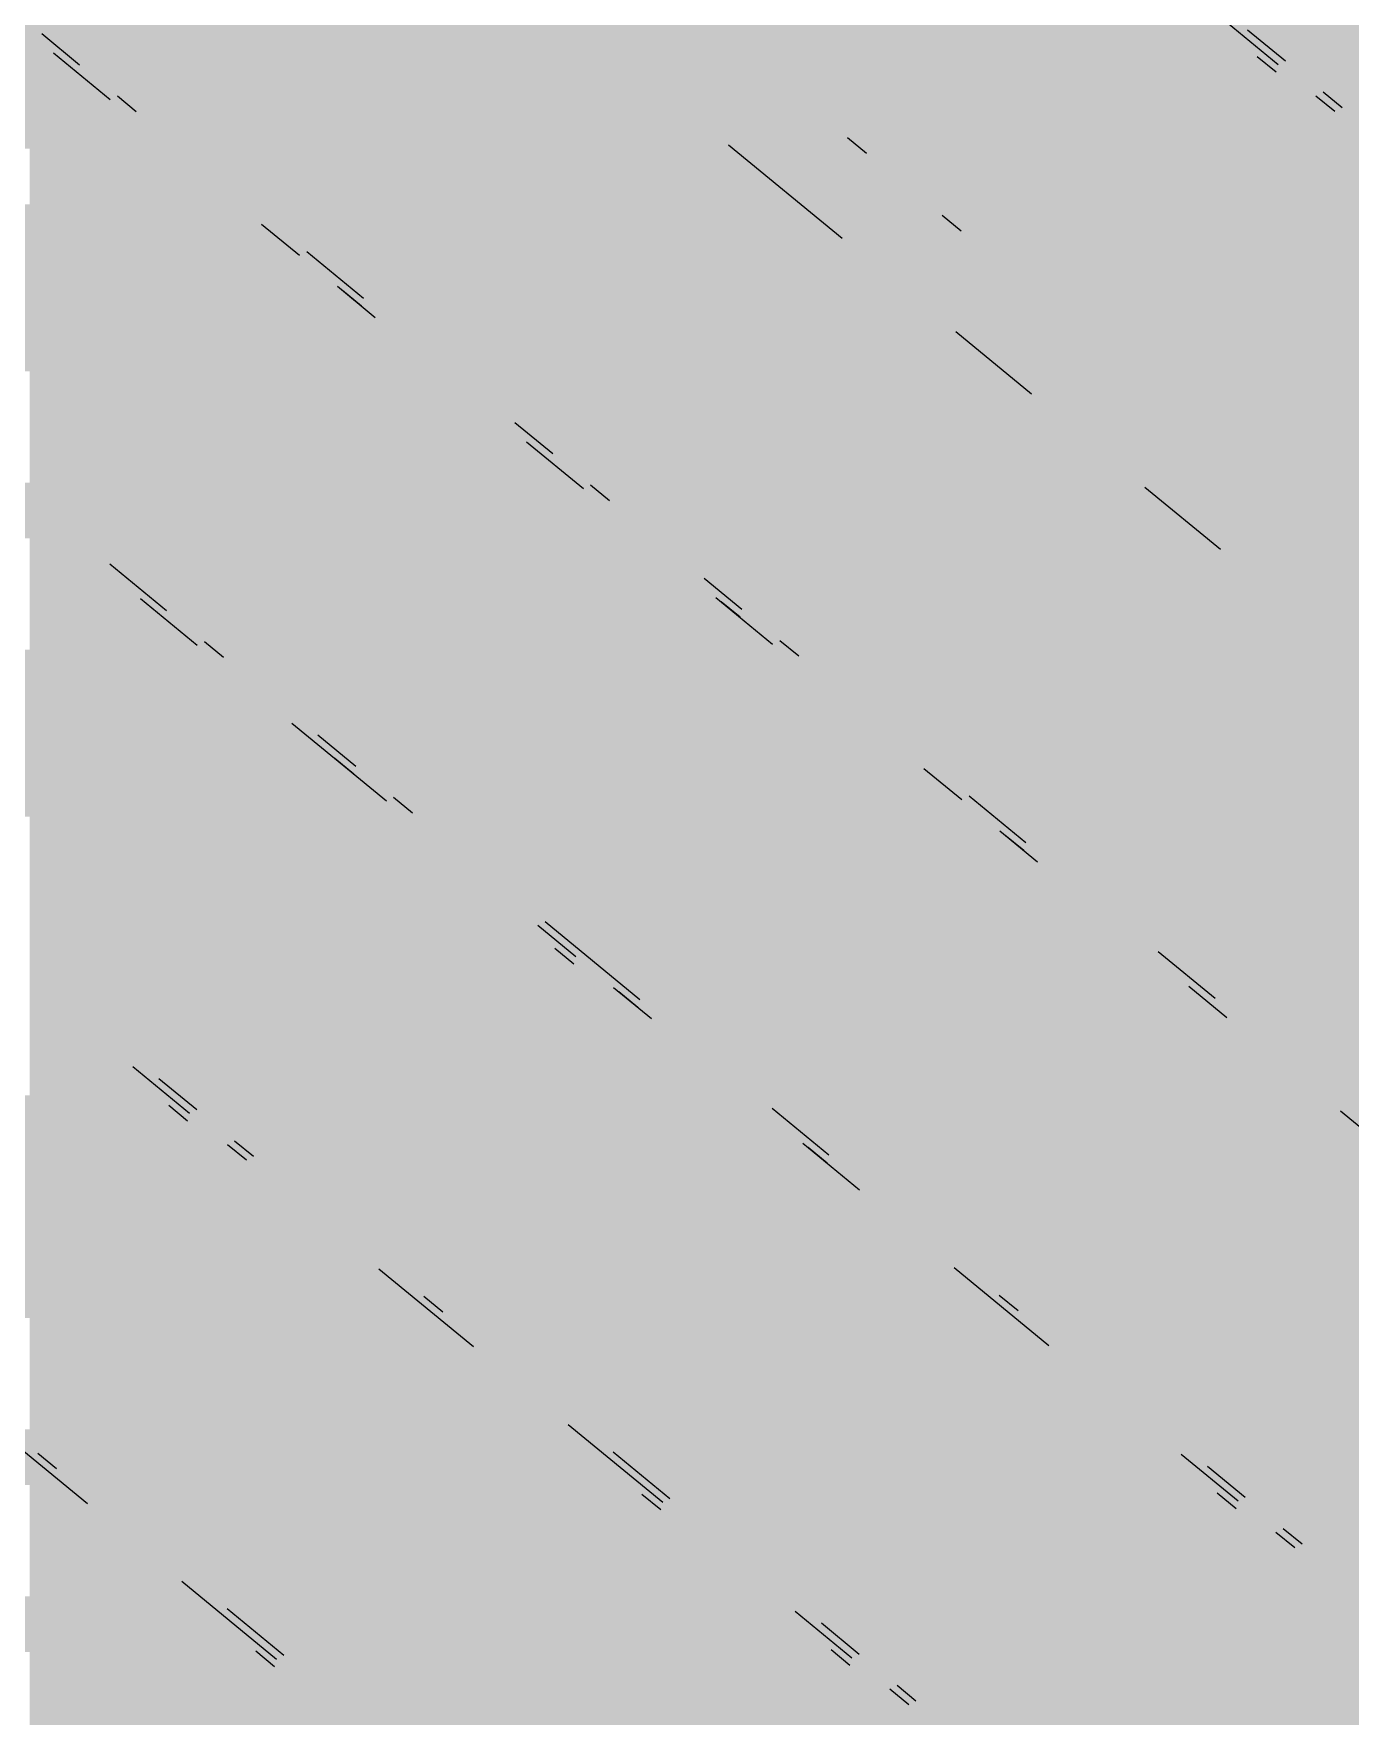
# Paper-space layout '03 3D Building and Roof' of a CAD drawing. Header units: millimetres. Extents: x 5 to 415, y 5 to 292.
# Drawn here: x 273.442 to 275.721, y 80.093 to 83.006 of the extents above; entities that cross this region are included whole.
import ezdxf

# ---------------------------------------------------------------- set-up
doc = ezdxf.new("R2010")
doc.units = ezdxf.units.MM
doc.layers.add('EXISTING', color=7, linetype='Continuous')
doc.layers.add('IMAGES', color=7, linetype='Continuous')

# ---------------------------------------------------------------- blocks, each defined once
blk = doc.blocks.new('SHEET_03')
at = {"layer": 'EXISTING', "color": 250, "lineweight": 9}
for p, q in [((275.4978, 83.0335), (275.5961, 82.9527)), ((273.5212, 82.9518), (273.4556, 83.0057)), ((275.6086, 82.9586), (275.543, 83.0124)), ((273.4759, 82.9729), (273.5742, 82.8921)), ((275.5927, 82.9393), (275.5599, 82.9662)), ((273.6194, 82.871), (273.5867, 82.898)), ((275.6616, 82.8988), (275.6944, 82.8719)), ((275.7069, 82.8778), (275.6741, 82.9047)), ((274.8835, 82.799), (274.8507, 82.8259)), ((274.6447, 82.8138), (274.8413, 82.6522)), ((275.0473, 82.6643), (275.0146, 82.6912)), ((273.8363, 82.6766), (273.9018, 82.6228)), ((274.0126, 82.5478), (273.9143, 82.6286)), ((273.9674, 82.5689), (274.0329, 82.515)), ((274.0092, 82.5344), (273.9764, 82.5613)), ((275.0379, 82.4906), (275.1689, 82.3829)), ((274.3402, 82.2785), (274.2747, 82.3324)), ((274.295, 82.2996), (274.3933, 82.2188)), ((274.4385, 82.1977), (274.4058, 82.2246)), ((275.3655, 82.2213), (275.4966, 82.1136)), ((273.6718, 82.007), (273.5735, 82.0878)), ((274.6679, 82.0092), (274.6023, 82.063)), ((273.6265, 82.0281), (273.7248, 81.9473)), ((274.6226, 82.0302), (274.7209, 81.9494)), ((274.6645, 81.9958), (274.6317, 82.0227)), ((273.7701, 81.9262), (273.7373, 81.9531)), ((274.7662, 81.9284), (274.7334, 81.9553)), ((273.8886, 81.8126), (274.0524, 81.6779)), ((273.9994, 81.7377), (273.9339, 81.7915)), ((273.996, 81.7242), (273.9632, 81.7512)), ((274.983, 81.734), (275.0485, 81.6801)), ((274.0977, 81.6569), (274.0649, 81.6838)), ((275.1593, 81.6052), (275.061, 81.686)), ((275.1141, 81.6262), (275.1796, 81.5724)), ((275.1559, 81.5918), (275.1232, 81.6187)), ((274.3145, 81.4625), (274.3801, 81.4086)), ((274.4909, 81.3337), (274.327, 81.4683)), ((274.3767, 81.3952), (274.3439, 81.4221)), ((275.487, 81.3358), (275.3887, 81.4166)), ((274.4456, 81.3547), (274.5111, 81.3009)), ((274.4875, 81.3202), (274.4547, 81.3472)), ((275.4417, 81.3569), (275.5072, 81.303)), ((273.6133, 81.2179), (273.7116, 81.1371)), ((273.7241, 81.1429), (273.6586, 81.1968)), ((273.7082, 81.1237), (273.6754, 81.1506)), ((274.8185, 81.0643), (274.7202, 81.1451)), ((275.7038, 81.1415), (275.8676, 81.0068)), ((273.7771, 81.0832), (273.8099, 81.0563)), ((273.8224, 81.0621), (273.7896, 81.0891)), ((274.7732, 81.0854), (274.8715, 81.0046)), ((274.8151, 81.0509), (274.7823, 81.0778)), ((274.0392, 80.8678), (274.2031, 80.7331)), ((275.0353, 80.8699), (275.1992, 80.7353)), ((274.15, 80.7928), (274.1173, 80.8197)), ((275.1461, 80.795), (275.1134, 80.8219)), ((273.3052, 80.6501), (273.5346, 80.4616)), ((274.3669, 80.5984), (274.5307, 80.4638)), ((273.4815, 80.5213), (273.4488, 80.5482)), ((274.5432, 80.4696), (274.4449, 80.5504)), ((275.4285, 80.5467), (275.5268, 80.4659)), ((275.5393, 80.4718), (275.4738, 80.5257)), ((274.5273, 80.4503), (274.4945, 80.4773)), ((275.5234, 80.4525), (275.4906, 80.4795)), ((275.5923, 80.4121), (275.6251, 80.3851)), ((275.6376, 80.391), (275.6048, 80.4179)), ((273.6984, 80.3269), (273.8622, 80.1922)), ((273.8747, 80.1981), (273.7764, 80.2789)), ((274.76, 80.2752), (274.8583, 80.1944)), ((274.8708, 80.2003), (274.8053, 80.2542)), ((273.8588, 80.1788), (273.8261, 80.2058)), ((274.8549, 80.181), (274.8222, 80.2079)), ((274.9691, 80.1195), (274.9363, 80.1464)), ((274.9239, 80.1406), (274.9566, 80.1136))]:
    blk.add_line(p, q, dxfattribs=at)
at = {"layer": 'IMAGES', "color": 7}
for points in [[(273.3382, 82.9036), (273.5309, 82.9036), (273.3382, 83.0964), (273.5309, 83.0964)], [(273.5309, 83), (273.6273, 83), (273.5309, 83.0964), (273.6273, 83.0964)], [(273.6273, 83), (274.1091, 83), (273.6273, 83.0964), (274.1091, 83.0964)], [(274.1091, 83), (274.2055, 83), (274.1091, 83.0964), (274.2055, 83.0964)], [(274.2055, 83), (274.3018, 83), (274.2055, 83.0964), (274.3018, 83.0964)], [(274.3018, 83), (274.3982, 83), (274.3018, 83.0964), (274.3982, 83.0964)], [(274.3982, 83), (274.4945, 83), (274.3982, 83.0964), (274.4945, 83.0964)], [(274.4945, 83), (274.5909, 83), (274.4945, 83.0964), (274.5909, 83.0964)], [(274.5909, 83), (274.6873, 83), (274.5909, 83.0964), (274.6873, 83.0964)], [(274.6873, 83), (274.7836, 83), (274.6873, 83.0964), (274.7836, 83.0964)], [(274.7836, 83), (274.88, 83), (274.7836, 83.0964), (274.88, 83.0964)], [(274.88, 83), (275.2655, 83), (274.88, 83.0964), (275.2655, 83.0964)], [(275.2655, 83), (275.3618, 83), (275.2655, 83.0964), (275.3618, 83.0964)], [(275.3618, 83), (275.5545, 83), (275.3618, 83.0964), (275.5545, 83.0964)], [(275.5545, 83), (275.6509, 83), (275.5545, 83.0964), (275.6509, 83.0964)], [(275.6509, 83), (275.7473, 83), (275.6509, 83.0964), (275.7473, 83.0964)], [(273.5309, 82.9036), (273.6273, 82.9036), (273.5309, 83), (273.6273, 83)], [(273.6273, 82.9036), (273.7236, 82.9036), (273.6273, 83), (273.7236, 83)], [(273.7236, 82.9036), (274.2055, 82.9036), (273.7236, 83), (274.2055, 83)], [(274.2055, 82.9036), (274.3018, 82.9036), (274.2055, 83), (274.3018, 83)], [(274.3018, 82.9036), (274.3982, 82.9036), (274.3018, 83), (274.3982, 83)], [(274.3982, 82.9036), (274.4945, 82.9036), (274.3982, 83), (274.4945, 83)], [(274.4945, 82.9036), (274.5909, 82.9036), (274.4945, 83), (274.5909, 83)], [(274.5909, 82.9036), (274.6873, 82.9036), (274.5909, 83), (274.6873, 83)], [(274.6873, 82.9036), (274.7836, 82.9036), (274.6873, 83), (274.7836, 83)], [(274.7836, 82.9036), (274.88, 82.9036), (274.7836, 83), (274.88, 83)], [(274.88, 82.9036), (274.9764, 82.9036), (274.88, 83), (274.9764, 83)], [(274.9764, 82.9036), (275.3618, 82.9036), (274.9764, 83), (275.3618, 83)], [(275.3618, 82.9036), (275.4582, 82.9036), (275.3618, 83), (275.4582, 83)], [(275.4582, 82.9036), (275.5545, 82.9036), (275.4582, 83), (275.5545, 83)], [(275.5545, 82.9036), (275.6509, 82.9036), (275.5545, 83), (275.6509, 83)], [(275.6509, 82.9036), (275.7473, 82.9036), (275.6509, 83), (275.7473, 83)], [(273.3382, 82.8072), (273.5309, 82.8072), (273.3382, 82.9036), (273.5309, 82.9036)], [(273.5309, 82.8072), (273.7236, 82.8072), (273.5309, 82.9036), (273.7236, 82.9036)], [(273.7236, 82.8072), (273.82, 82.8072), (273.7236, 82.9036), (273.82, 82.9036)], [(273.82, 82.8072), (273.9164, 82.8072), (273.82, 82.9036), (273.9164, 82.9036)], [(273.9164, 82.8072), (274.3018, 82.8072), (273.9164, 82.9036), (274.3018, 82.9036)], [(274.3018, 82.8072), (274.4945, 82.8072), (274.3018, 82.9036), (274.4945, 82.9036)], [(274.4945, 82.8072), (274.5909, 82.8072), (274.4945, 82.9036), (274.5909, 82.9036)], [(274.5909, 82.8072), (274.7836, 82.8072), (274.5909, 82.9036), (274.7836, 82.9036)], [(274.7836, 82.8072), (274.88, 82.8072), (274.7836, 82.9036), (274.88, 82.9036)], [(274.88, 82.8072), (274.9764, 82.8072), (274.88, 82.9036), (274.9764, 82.9036)], [(274.9764, 82.8072), (275.0727, 82.8072), (274.9764, 82.9036), (275.0727, 82.9036)], [(275.0727, 82.8072), (275.4582, 82.8072), (275.0727, 82.9036), (275.4582, 82.9036)], [(275.4582, 82.8072), (275.5545, 82.8072), (275.4582, 82.9036), (275.5545, 82.9036)], [(275.5545, 82.8072), (275.6509, 82.8072), (275.5545, 82.9036), (275.6509, 82.9036)], [(275.6509, 82.8072), (275.7473, 82.8072), (275.6509, 82.9036), (275.7473, 82.9036)], [(273.4345, 82.7108), (273.5309, 82.7108), (273.4345, 82.8072), (273.5309, 82.8072)], [(273.5309, 82.7108), (273.6273, 82.7108), (273.5309, 82.8072), (273.6273, 82.8072)], [(273.6273, 82.7108), (273.7236, 82.7108), (273.6273, 82.8072), (273.7236, 82.8072)], [(273.7236, 82.7108), (273.82, 82.7108), (273.7236, 82.8072), (273.82, 82.8072)], [(273.82, 82.7108), (273.9164, 82.7108), (273.82, 82.8072), (273.9164, 82.8072)], [(273.9164, 82.7108), (274.0127, 82.7108), (273.9164, 82.8072), (274.0127, 82.8072)], [(274.0127, 82.7108), (274.3982, 82.7108), (274.0127, 82.8072), (274.3982, 82.8072)], [(274.3982, 82.7108), (274.4945, 82.7108), (274.3982, 82.8072), (274.4945, 82.8072)], [(274.4945, 82.7108), (274.5909, 82.7108), (274.4945, 82.8072), (274.5909, 82.8072)], [(274.5909, 82.7108), (274.6873, 82.7108), (274.5909, 82.8072), (274.6873, 82.8072)], [(274.6873, 82.7108), (274.88, 82.7108), (274.6873, 82.8072), (274.88, 82.8072)], [(274.88, 82.7108), (274.9764, 82.7108), (274.88, 82.8072), (274.9764, 82.8072)], [(274.9764, 82.7108), (275.0727, 82.7108), (274.9764, 82.8072), (275.0727, 82.8072)], [(275.0727, 82.7108), (275.1691, 82.7108), (275.0727, 82.8072), (275.1691, 82.8072)], [(275.1691, 82.7108), (275.7473, 82.7108), (275.1691, 82.8072), (275.7473, 82.8072)], [(273.1455, 82.6144), (273.6273, 82.6144), (273.1455, 82.7108), (273.6273, 82.7108)], [(273.6273, 82.6144), (273.7236, 82.6144), (273.6273, 82.7108), (273.7236, 82.7108)], [(273.7236, 82.6144), (273.82, 82.6144), (273.7236, 82.7108), (273.82, 82.7108)], [(273.82, 82.6144), (273.9164, 82.6144), (273.82, 82.7108), (273.9164, 82.7108)], [(273.9164, 82.6144), (274.0127, 82.6144), (273.9164, 82.7108), (274.0127, 82.7108)], [(274.0127, 82.6144), (274.1091, 82.6144), (274.0127, 82.7108), (274.1091, 82.7108)], [(274.1091, 82.6144), (274.5909, 82.6144), (274.1091, 82.7108), (274.5909, 82.7108)], [(274.5909, 82.6144), (274.6873, 82.6144), (274.5909, 82.7108), (274.6873, 82.7108)], [(274.6873, 82.6144), (274.7836, 82.6144), (274.6873, 82.7108), (274.7836, 82.7108)], [(274.7836, 82.6144), (274.88, 82.6144), (274.7836, 82.7108), (274.88, 82.7108)], [(274.88, 82.6144), (274.9764, 82.6144), (274.88, 82.7108), (274.9764, 82.7108)], [(274.9764, 82.6144), (275.0727, 82.6144), (274.9764, 82.7108), (275.0727, 82.7108)], [(275.0727, 82.6144), (275.1691, 82.6144), (275.0727, 82.7108), (275.1691, 82.7108)], [(275.1691, 82.6144), (275.2655, 82.6144), (275.1691, 82.7108), (275.2655, 82.7108)], [(275.2655, 82.6144), (275.3618, 82.6144), (275.2655, 82.7108), (275.3618, 82.7108)], [(275.3618, 82.6144), (275.7473, 82.6144), (275.3618, 82.7108), (275.7473, 82.7108)], [(273.2418, 82.518), (273.7236, 82.518), (273.2418, 82.6144), (273.7236, 82.6144)], [(273.7236, 82.518), (273.82, 82.518), (273.7236, 82.6144), (273.82, 82.6144)], [(273.82, 82.518), (273.9164, 82.518), (273.82, 82.6144), (273.9164, 82.6144)], [(273.9164, 82.518), (274.1091, 82.518), (273.9164, 82.6144), (274.1091, 82.6144)], [(274.1091, 82.518), (274.2055, 82.518), (274.1091, 82.6144), (274.2055, 82.6144)], [(274.2055, 82.518), (274.6873, 82.518), (274.2055, 82.6144), (274.6873, 82.6144)], [(274.6873, 82.518), (274.7836, 82.518), (274.6873, 82.6144), (274.7836, 82.6144)], [(274.7836, 82.518), (274.88, 82.518), (274.7836, 82.6144), (274.88, 82.6144)], [(274.88, 82.518), (274.9764, 82.518), (274.88, 82.6144), (274.9764, 82.6144)], [(274.9764, 82.518), (275.1691, 82.518), (274.9764, 82.6144), (275.1691, 82.6144)], [(275.1691, 82.518), (275.2655, 82.518), (275.1691, 82.6144), (275.2655, 82.6144)], [(275.2655, 82.518), (275.3618, 82.518), (275.2655, 82.6144), (275.3618, 82.6144)], [(275.3618, 82.518), (275.4582, 82.518), (275.3618, 82.6144), (275.4582, 82.6144)], [(275.4582, 82.518), (275.8436, 82.518), (275.4582, 82.6144), (275.8436, 82.6144)], [(273.3382, 82.4216), (273.82, 82.4216), (273.3382, 82.518), (273.82, 82.518)], [(273.82, 82.4216), (273.9164, 82.4216), (273.82, 82.518), (273.9164, 82.518)], [(273.9164, 82.4216), (274.0127, 82.4216), (273.9164, 82.518), (274.0127, 82.518)], [(274.0127, 82.4216), (274.2055, 82.4216), (274.0127, 82.518), (274.2055, 82.518)], [(274.2055, 82.4216), (274.3018, 82.4216), (274.2055, 82.518), (274.3018, 82.518)], [(274.3018, 82.4216), (274.3982, 82.4216), (274.3018, 82.518), (274.3982, 82.518)], [(274.3982, 82.4216), (274.7836, 82.4216), (274.3982, 82.518), (274.7836, 82.518)], [(274.7836, 82.4216), (274.88, 82.4216), (274.7836, 82.518), (274.88, 82.518)], [(274.88, 82.4216), (274.9764, 82.4216), (274.88, 82.518), (274.9764, 82.518)], [(274.9764, 82.4216), (275.0727, 82.4216), (274.9764, 82.518), (275.0727, 82.518)], [(275.0727, 82.4216), (275.1691, 82.4216), (275.0727, 82.518), (275.1691, 82.518)], [(275.1691, 82.4216), (275.2655, 82.4216), (275.1691, 82.518), (275.2655, 82.518)], [(275.2655, 82.4216), (275.3618, 82.4216), (275.2655, 82.518), (275.3618, 82.518)], [(275.3618, 82.4216), (275.4582, 82.4216), (275.3618, 82.518), (275.4582, 82.518)], [(275.4582, 82.4216), (275.5545, 82.4216), (275.4582, 82.518), (275.5545, 82.518)], [(275.5545, 82.3252), (276.0364, 82.3252), (275.5545, 82.518), (276.0364, 82.518)], [(273.4345, 82.3252), (273.9164, 82.3252), (273.4345, 82.4216), (273.9164, 82.4216)], [(273.9164, 82.3252), (274.0127, 82.3252), (273.9164, 82.4216), (274.0127, 82.4216)], [(274.0127, 82.3252), (274.1091, 82.3252), (274.0127, 82.4216), (274.1091, 82.4216)], [(274.1091, 82.3252), (274.3018, 82.3252), (274.1091, 82.4216), (274.3018, 82.4216)], [(274.3018, 82.3252), (274.3982, 82.3252), (274.3018, 82.4216), (274.3982, 82.4216)], [(274.3982, 82.3252), (274.4945, 82.3252), (274.3982, 82.4216), (274.4945, 82.4216)], [(274.4945, 82.3252), (274.9764, 82.3252), (274.4945, 82.4216), (274.9764, 82.4216)], [(274.9764, 82.3252), (275.0727, 82.3252), (274.9764, 82.4216), (275.0727, 82.4216)], [(275.0727, 82.3252), (275.1691, 82.3252), (275.0727, 82.4216), (275.1691, 82.4216)], [(275.1691, 82.3252), (275.2655, 82.3252), (275.1691, 82.4216), (275.2655, 82.4216)], [(275.2655, 82.3252), (275.3618, 82.3252), (275.2655, 82.4216), (275.3618, 82.4216)], [(275.3618, 82.3252), (275.4582, 82.3252), (275.3618, 82.4216), (275.4582, 82.4216)], [(275.4582, 82.3252), (275.5545, 82.3252), (275.4582, 82.4216), (275.5545, 82.4216)], [(273.4345, 82.2288), (273.5309, 82.2288), (273.4345, 82.3252), (273.5309, 82.3252)], [(273.5309, 82.2288), (273.6273, 82.2288), (273.5309, 82.3252), (273.6273, 82.3252)], [(273.6273, 82.2288), (274.1091, 82.2288), (273.6273, 82.3252), (274.1091, 82.3252)], [(274.1091, 82.2288), (274.2055, 82.2288), (274.1091, 82.3252), (274.2055, 82.3252)], [(274.2055, 82.2288), (274.3982, 82.2288), (274.2055, 82.3252), (274.3982, 82.3252)], [(274.3982, 82.2288), (274.4945, 82.2288), (274.3982, 82.3252), (274.4945, 82.3252)], [(274.4945, 82.2288), (274.5909, 82.2288), (274.4945, 82.3252), (274.5909, 82.3252)], [(274.5909, 82.2288), (275.1691, 82.2288), (274.5909, 82.3252), (275.1691, 82.3252)], [(275.1691, 82.2288), (275.2655, 82.2288), (275.1691, 82.3252), (275.2655, 82.3252)], [(275.2655, 82.2288), (275.3618, 82.2288), (275.2655, 82.3252), (275.3618, 82.3252)], [(275.3618, 82.2288), (275.5545, 82.2288), (275.3618, 82.3252), (275.5545, 82.3252)], [(275.5545, 82.2288), (275.6509, 82.2288), (275.5545, 82.3252), (275.6509, 82.3252)], [(275.6509, 82.2288), (275.7473, 82.2288), (275.6509, 82.3252), (275.7473, 82.3252)], [(273.3382, 82.1324), (273.5309, 82.1324), (273.3382, 82.2288), (273.5309, 82.2288)], [(273.5309, 82.1324), (273.6273, 82.1324), (273.5309, 82.2288), (273.6273, 82.2288)], [(273.6273, 82.1324), (273.7236, 82.1324), (273.6273, 82.2288), (273.7236, 82.2288)], [(273.7236, 82.1324), (274.2055, 82.1324), (273.7236, 82.2288), (274.2055, 82.2288)], [(274.2055, 82.1324), (274.3018, 82.1324), (274.2055, 82.2288), (274.3018, 82.2288)], [(274.3018, 82.1324), (274.4945, 82.1324), (274.3018, 82.2288), (274.4945, 82.2288)], [(274.4945, 82.1324), (274.5909, 82.1324), (274.4945, 82.2288), (274.5909, 82.2288)], [(274.5909, 82.1324), (274.6873, 82.1324), (274.5909, 82.2288), (274.6873, 82.2288)], [(274.6873, 82.1324), (275.1691, 82.1324), (274.6873, 82.2288), (275.1691, 82.2288)], [(275.1691, 82.1324), (275.2655, 82.1324), (275.1691, 82.2288), (275.2655, 82.2288)], [(275.2655, 82.1324), (275.3618, 82.1324), (275.2655, 82.2288), (275.3618, 82.2288)], [(275.3618, 82.1324), (275.4582, 82.1324), (275.3618, 82.2288), (275.4582, 82.2288)], [(275.4582, 82.1324), (275.5545, 82.1324), (275.4582, 82.2288), (275.5545, 82.2288)], [(275.5545, 82.1324), (275.6509, 82.1324), (275.5545, 82.2288), (275.6509, 82.2288)], [(275.6509, 82.1324), (275.7473, 82.1324), (275.6509, 82.2288), (275.7473, 82.2288)], [(273.4345, 82.036), (273.5309, 82.036), (273.4345, 82.1324), (273.5309, 82.1324)], [(273.5309, 82.036), (273.6273, 82.036), (273.5309, 82.1324), (273.6273, 82.1324)], [(273.6273, 82.036), (273.7236, 82.036), (273.6273, 82.1324), (273.7236, 82.1324)], [(273.7236, 82.036), (273.82, 82.036), (273.7236, 82.1324), (273.82, 82.1324)], [(273.82, 82.036), (274.3018, 82.036), (273.82, 82.1324), (274.3018, 82.1324)], [(274.3018, 82.036), (274.3982, 82.036), (274.3018, 82.1324), (274.3982, 82.1324)], [(274.3982, 82.036), (274.4945, 82.036), (274.3982, 82.1324), (274.4945, 82.1324)], [(274.4945, 82.036), (274.6873, 82.036), (274.4945, 82.1324), (274.6873, 82.1324)], [(274.6873, 82.036), (275.2655, 82.036), (274.6873, 82.1324), (275.2655, 82.1324)], [(275.2655, 82.036), (275.3618, 82.036), (275.2655, 82.1324), (275.3618, 82.1324)], [(275.3618, 82.036), (275.4582, 82.036), (275.3618, 82.1324), (275.4582, 82.1324)], [(275.4582, 82.036), (275.5545, 82.036), (275.4582, 82.1324), (275.5545, 82.1324)], [(275.5545, 82.036), (275.7473, 82.036), (275.5545, 82.1324), (275.7473, 82.1324)], [(273.4345, 81.9396), (273.5309, 81.9396), (273.4345, 82.036), (273.5309, 82.036)], [(273.5309, 81.9396), (273.6273, 81.9396), (273.5309, 82.036), (273.6273, 82.036)], [(273.6273, 81.9396), (273.7236, 81.9396), (273.6273, 82.036), (273.7236, 82.036)], [(273.7236, 81.9396), (273.82, 81.9396), (273.7236, 82.036), (273.82, 82.036)], [(273.82, 81.9396), (273.9164, 81.9396), (273.82, 82.036), (273.9164, 82.036)], [(273.9164, 81.9396), (274.4945, 81.9396), (273.9164, 82.036), (274.4945, 82.036)], [(274.4945, 81.9396), (274.5909, 81.9396), (274.4945, 82.036), (274.5909, 82.036)], [(274.5909, 81.9396), (274.7836, 81.9396), (274.5909, 82.036), (274.7836, 82.036)], [(274.7836, 81.9396), (274.88, 81.9396), (274.7836, 82.036), (274.88, 82.036)], [(274.88, 81.9396), (275.4582, 81.9396), (274.88, 82.036), (275.4582, 82.036)], [(275.4582, 81.9396), (275.5545, 81.9396), (275.4582, 82.036), (275.5545, 82.036)], [(275.5545, 81.9396), (275.6509, 81.9396), (275.5545, 82.036), (275.6509, 82.036)], [(275.6509, 81.9396), (275.7473, 81.9396), (275.6509, 82.036), (275.7473, 82.036)], [(273.0491, 81.8432), (273.5309, 81.8432), (273.0491, 81.9396), (273.5309, 81.9396)], [(273.5309, 81.8432), (273.6273, 81.8432), (273.5309, 81.9396), (273.6273, 81.9396)], [(273.6273, 81.8432), (273.7236, 81.8432), (273.6273, 81.9396), (273.7236, 81.9396)], [(273.7236, 81.8432), (273.82, 81.8432), (273.7236, 81.9396), (273.82, 81.9396)], [(273.82, 81.8432), (273.9164, 81.8432), (273.82, 81.9396), (273.9164, 81.9396)], [(273.9164, 81.8432), (274.0127, 81.8432), (273.9164, 81.9396), (274.0127, 81.9396)], [(274.0127, 81.8432), (274.6873, 81.8432), (274.0127, 81.9396), (274.6873, 81.9396)], [(274.6873, 81.8432), (274.88, 81.8432), (274.6873, 81.9396), (274.88, 81.9396)], [(274.88, 81.8432), (274.9764, 81.8432), (274.88, 81.9396), (274.9764, 81.9396)], [(274.9764, 81.8432), (275.0727, 81.8432), (274.9764, 81.9396), (275.0727, 81.9396)], [(275.0727, 81.8432), (275.5545, 81.8432), (275.0727, 81.9396), (275.5545, 81.9396)], [(275.5545, 81.8432), (275.6509, 81.8432), (275.5545, 81.9396), (275.6509, 81.9396)], [(275.6509, 81.8432), (275.8436, 81.8432), (275.6509, 81.9396), (275.8436, 81.9396)], [(273.1455, 81.7468), (273.6273, 81.7468), (273.1455, 81.8432), (273.6273, 81.8432)], [(273.6273, 81.7468), (273.82, 81.7468), (273.6273, 81.8432), (273.82, 81.8432)], [(273.82, 81.7468), (274.0127, 81.7468), (273.82, 81.8432), (274.0127, 81.8432)], [(274.0127, 81.7468), (274.1091, 81.7468), (274.0127, 81.8432), (274.1091, 81.8432)], [(274.1091, 81.7468), (274.2055, 81.7468), (274.1091, 81.8432), (274.2055, 81.8432)], [(274.2055, 81.7468), (274.6873, 81.7468), (274.2055, 81.8432), (274.6873, 81.8432)], [(274.6873, 81.7468), (274.7836, 81.7468), (274.6873, 81.8432), (274.7836, 81.8432)], [(274.7836, 81.7468), (274.88, 81.7468), (274.7836, 81.8432), (274.88, 81.8432)], [(274.88, 81.7468), (274.9764, 81.7468), (274.88, 81.8432), (274.9764, 81.8432)], [(274.9764, 81.7468), (275.0727, 81.7468), (274.9764, 81.8432), (275.0727, 81.8432)], [(275.0727, 81.7468), (275.1691, 81.7468), (275.0727, 81.8432), (275.1691, 81.8432)], [(275.1691, 81.7468), (275.6509, 81.7468), (275.1691, 81.8432), (275.6509, 81.8432)], [(275.6509, 81.7468), (275.7473, 81.7468), (275.6509, 81.8432), (275.7473, 81.8432)], [(273.2418, 81.6504), (273.82, 81.6504), (273.2418, 81.7468), (273.82, 81.7468)], [(273.82, 81.6504), (273.9164, 81.6504), (273.82, 81.7468), (273.9164, 81.7468)], [(273.9164, 81.6504), (274.1091, 81.6504), (273.9164, 81.7468), (274.1091, 81.7468)], [(274.1091, 81.6504), (274.2055, 81.6504), (274.1091, 81.7468), (274.2055, 81.7468)], [(274.2055, 81.6504), (274.3018, 81.6504), (274.2055, 81.7468), (274.3018, 81.7468)], [(274.3018, 81.6504), (274.7836, 81.6504), (274.3018, 81.7468), (274.7836, 81.7468)], [(274.7836, 81.6504), (274.88, 81.6504), (274.7836, 81.7468), (274.88, 81.7468)], [(274.88, 81.6504), (274.9764, 81.6504), (274.88, 81.7468), (274.9764, 81.7468)], [(274.9764, 81.6504), (275.1691, 81.6504), (274.9764, 81.7468), (275.1691, 81.7468)], [(275.1691, 81.6504), (275.2655, 81.6504), (275.1691, 81.7468), (275.2655, 81.7468)], [(275.2655, 81.6504), (275.7473, 81.6504), (275.2655, 81.7468), (275.7473, 81.7468)], [(273.4345, 81.554), (274.0127, 81.554), (273.4345, 81.6504), (274.0127, 81.6504)], [(274.0127, 81.554), (274.1091, 81.554), (274.0127, 81.6504), (274.1091, 81.6504)], [(274.1091, 81.554), (274.2055, 81.554), (274.1091, 81.6504), (274.2055, 81.6504)], [(274.2055, 81.554), (274.3018, 81.554), (274.2055, 81.6504), (274.3018, 81.6504)], [(274.3018, 81.554), (274.3982, 81.554), (274.3018, 81.6504), (274.3982, 81.6504)], [(274.3982, 81.554), (274.88, 81.554), (274.3982, 81.6504), (274.88, 81.6504)], [(274.88, 81.554), (274.9764, 81.554), (274.88, 81.6504), (274.9764, 81.6504)], [(274.9764, 81.554), (275.0727, 81.554), (274.9764, 81.6504), (275.0727, 81.6504)], [(275.0727, 81.554), (275.1691, 81.554), (275.0727, 81.6504), (275.1691, 81.6504)], [(275.1691, 81.554), (275.2655, 81.554), (275.1691, 81.6504), (275.2655, 81.6504)], [(275.2655, 81.554), (275.3618, 81.554), (275.2655, 81.6504), (275.3618, 81.6504)], [(275.3618, 81.554), (275.4582, 81.554), (275.3618, 81.6504), (275.4582, 81.6504)], [(275.4582, 81.554), (275.8436, 81.554), (275.4582, 81.6504), (275.8436, 81.6504)], [(273.4345, 81.4576), (273.5309, 81.4576), (273.4345, 81.554), (273.5309, 81.554)], [(273.5309, 81.4576), (274.0127, 81.4576), (273.5309, 81.554), (274.0127, 81.554)], [(274.0127, 81.4576), (274.1091, 81.4576), (274.0127, 81.554), (274.1091, 81.554)], [(274.1091, 81.4576), (274.2055, 81.4576), (274.1091, 81.554), (274.2055, 81.554)], [(274.2055, 81.4576), (274.3018, 81.4576), (274.2055, 81.554), (274.3018, 81.554)], [(274.3018, 81.3612), (274.3982, 81.3612), (274.3018, 81.554), (274.3982, 81.554)], [(274.3982, 81.4576), (274.4945, 81.4576), (274.3982, 81.554), (274.4945, 81.554)], [(274.4945, 81.4576), (274.9764, 81.4576), (274.4945, 81.554), (274.9764, 81.554)], [(274.9764, 81.4576), (275.0727, 81.4576), (274.9764, 81.554), (275.0727, 81.554)], [(275.0727, 81.4576), (275.1691, 81.4576), (275.0727, 81.554), (275.1691, 81.554)], [(275.1691, 81.4576), (275.2655, 81.4576), (275.1691, 81.554), (275.2655, 81.554)], [(275.2655, 81.4576), (275.3618, 81.4576), (275.2655, 81.554), (275.3618, 81.554)], [(275.3618, 81.4576), (275.4582, 81.4576), (275.3618, 81.554), (275.4582, 81.554)], [(275.4582, 81.4576), (275.5545, 81.4576), (275.4582, 81.554), (275.5545, 81.554)], [(275.5545, 81.4576), (275.94, 81.4576), (275.5545, 81.554), (275.94, 81.554)], [(273.4345, 81.3612), (273.5309, 81.3612), (273.4345, 81.4576), (273.5309, 81.4576)], [(273.5309, 81.3612), (273.6273, 81.3612), (273.5309, 81.4576), (273.6273, 81.4576)], [(273.6273, 81.3612), (274.1091, 81.3612), (273.6273, 81.4576), (274.1091, 81.4576)], [(274.1091, 81.3612), (274.2055, 81.3612), (274.1091, 81.4576), (274.2055, 81.4576)], [(274.2055, 81.3612), (274.3018, 81.3612), (274.2055, 81.4576), (274.3018, 81.4576)], [(274.3982, 81.3612), (274.4945, 81.3612), (274.3982, 81.4576), (274.4945, 81.4576)], [(274.4945, 81.3612), (275.0727, 81.3612), (274.4945, 81.4576), (275.0727, 81.4576)], [(275.0727, 81.3612), (275.1691, 81.3612), (275.0727, 81.4576), (275.1691, 81.4576)], [(275.1691, 81.3612), (275.2655, 81.3612), (275.1691, 81.4576), (275.2655, 81.4576)], [(275.2655, 81.3612), (275.4582, 81.3612), (275.2655, 81.4576), (275.4582, 81.4576)], [(275.4582, 81.3612), (275.5545, 81.3612), (275.4582, 81.4576), (275.5545, 81.4576)], [(275.5545, 81.3612), (275.6509, 81.3612), (275.5545, 81.4576), (275.6509, 81.4576)], [(275.6509, 81.3612), (276.1327, 81.3612), (275.6509, 81.4576), (276.1327, 81.4576)], [(273.4345, 81.2648), (273.5309, 81.2648), (273.4345, 81.3612), (273.5309, 81.3612)], [(273.5309, 81.2648), (273.6273, 81.2648), (273.5309, 81.3612), (273.6273, 81.3612)], [(273.6273, 81.2648), (273.7236, 81.2648), (273.6273, 81.3612), (273.7236, 81.3612)], [(273.7236, 81.2648), (274.2055, 81.2648), (273.7236, 81.3612), (274.2055, 81.3612)], [(274.2055, 81.2648), (274.3982, 81.2648), (274.2055, 81.3612), (274.3982, 81.3612)], [(274.3982, 81.2648), (274.4945, 81.2648), (274.3982, 81.3612), (274.4945, 81.3612)], [(274.4945, 81.2648), (274.5909, 81.2648), (274.4945, 81.3612), (274.5909, 81.3612)], [(274.5909, 81.2648), (274.6873, 81.2648), (274.5909, 81.3612), (274.6873, 81.3612)], [(274.6873, 81.2648), (275.2655, 81.2648), (274.6873, 81.3612), (275.2655, 81.3612)], [(275.2655, 81.2648), (275.3618, 81.2648), (275.2655, 81.3612), (275.3618, 81.3612)], [(275.3618, 81.2648), (275.5545, 81.2648), (275.3618, 81.3612), (275.5545, 81.3612)], [(275.5545, 81.2648), (275.6509, 81.2648), (275.5545, 81.3612), (275.6509, 81.3612)], [(275.6509, 81.2648), (275.7473, 81.2648), (275.6509, 81.3612), (275.7473, 81.3612)], [(273.4345, 81.1684), (273.5309, 81.1684), (273.4345, 81.2648), (273.5309, 81.2648)], [(273.5309, 81.1684), (273.6273, 81.1684), (273.5309, 81.2648), (273.6273, 81.2648)], [(273.6273, 81.1684), (273.7236, 81.1684), (273.6273, 81.2648), (273.7236, 81.2648)], [(273.7236, 81.1684), (273.82, 81.1684), (273.7236, 81.2648), (273.82, 81.2648)], [(273.82, 81.1684), (273.9164, 81.1684), (273.82, 81.2648), (273.9164, 81.2648)], [(273.9164, 81.1684), (274.3018, 81.1684), (273.9164, 81.2648), (274.3018, 81.2648)], [(274.3018, 81.1684), (274.3982, 81.1684), (274.3018, 81.2648), (274.3982, 81.2648)], [(274.3982, 81.1684), (274.4945, 81.1684), (274.3982, 81.2648), (274.4945, 81.2648)], [(274.4945, 81.1684), (274.5909, 81.1684), (274.4945, 81.2648), (274.5909, 81.2648)], [(274.5909, 81.1684), (274.6873, 81.1684), (274.5909, 81.2648), (274.6873, 81.2648)], [(274.6873, 81.1684), (274.7836, 81.1684), (274.6873, 81.2648), (274.7836, 81.2648)], [(274.7836, 81.1684), (274.88, 81.1684), (274.7836, 81.2648), (274.88, 81.2648)], [(274.88, 81.1684), (275.3618, 81.1684), (274.88, 81.2648), (275.3618, 81.2648)], [(275.3618, 81.1684), (275.4582, 81.1684), (275.3618, 81.2648), (275.4582, 81.2648)], [(275.4582, 81.1684), (275.5545, 81.1684), (275.4582, 81.2648), (275.5545, 81.2648)], [(275.5545, 81.1684), (275.6509, 81.1684), (275.5545, 81.2648), (275.6509, 81.2648)], [(275.6509, 81.1684), (275.7473, 81.1684), (275.6509, 81.2648), (275.7473, 81.2648)], [(272.9527, 81.072), (273.5309, 81.072), (272.9527, 81.1684), (273.5309, 81.1684)], [(273.5309, 81.072), (273.6273, 81.072), (273.5309, 81.1684), (273.6273, 81.1684)], [(273.6273, 81.072), (273.82, 81.072), (273.6273, 81.1684), (273.82, 81.1684)], [(273.82, 81.072), (273.9164, 81.072), (273.82, 81.1684), (273.9164, 81.1684)], [(273.9164, 81.072), (274.0127, 81.072), (273.9164, 81.1684), (274.0127, 81.1684)], [(274.0127, 81.072), (274.3982, 81.072), (274.0127, 81.1684), (274.3982, 81.1684)], [(274.3982, 81.072), (274.4945, 81.072), (274.3982, 81.1684), (274.4945, 81.1684)], [(274.4945, 81.072), (274.5909, 81.072), (274.4945, 81.1684), (274.5909, 81.1684)], [(274.5909, 81.072), (274.6873, 81.072), (274.5909, 81.1684), (274.6873, 81.1684)], [(274.6873, 81.072), (274.88, 81.072), (274.6873, 81.1684), (274.88, 81.1684)], [(274.88, 81.072), (274.9764, 81.072), (274.88, 81.1684), (274.9764, 81.1684)], [(274.9764, 81.072), (275.0727, 81.072), (274.9764, 81.1684), (275.0727, 81.1684)], [(275.0727, 81.072), (275.4582, 81.072), (275.0727, 81.1684), (275.4582, 81.1684)], [(275.4582, 81.072), (275.5545, 81.072), (275.4582, 81.1684), (275.5545, 81.1684)], [(275.5545, 81.072), (275.6509, 81.072), (275.5545, 81.1684), (275.6509, 81.1684)], [(275.6509, 81.072), (275.8436, 81.072), (275.6509, 81.1684), (275.8436, 81.1684)], [(273.0491, 80.9756), (273.6273, 80.9756), (273.0491, 81.072), (273.6273, 81.072)], [(273.6273, 80.9756), (273.7236, 80.9756), (273.6273, 81.072), (273.7236, 81.072)], [(273.7236, 80.9756), (273.82, 80.9756), (273.7236, 81.072), (273.82, 81.072)], [(273.82, 80.9756), (273.9164, 80.9756), (273.82, 81.072), (273.9164, 81.072)], [(273.9164, 80.9756), (274.0127, 80.9756), (273.9164, 81.072), (274.0127, 81.072)], [(274.0127, 80.9756), (274.1091, 80.9756), (274.0127, 81.072), (274.1091, 81.072)], [(274.1091, 80.9756), (274.5909, 80.9756), (274.1091, 81.072), (274.5909, 81.072)], [(274.5909, 80.9756), (274.6873, 80.9756), (274.5909, 81.072), (274.6873, 81.072)], [(274.6873, 80.9756), (274.7836, 80.9756), (274.6873, 81.072), (274.7836, 81.072)], [(274.7836, 80.9756), (274.9764, 80.9756), (274.7836, 81.072), (274.9764, 81.072)], [(274.9764, 80.9756), (275.0727, 80.9756), (274.9764, 81.072), (275.0727, 81.072)], [(275.0727, 80.9756), (275.6509, 80.9756), (275.0727, 81.072), (275.6509, 81.072)], [(275.6509, 80.9756), (275.7473, 80.9756), (275.6509, 81.072), (275.7473, 81.072)], [(273.2418, 80.8792), (273.7236, 80.8792), (273.2418, 80.9756), (273.7236, 80.9756)], [(273.7236, 80.8792), (273.82, 80.8792), (273.7236, 80.9756), (273.82, 80.9756)], [(273.82, 80.8792), (273.9164, 80.8792), (273.82, 80.9756), (273.9164, 80.9756)], [(273.9164, 80.8792), (274.1091, 80.8792), (273.9164, 80.9756), (274.1091, 80.9756)], [(274.1091, 80.8792), (274.2055, 80.8792), (274.1091, 80.9756), (274.2055, 80.9756)], [(274.2055, 80.8792), (274.6873, 80.8792), (274.2055, 80.9756), (274.6873, 80.9756)], [(274.6873, 80.8792), (274.7836, 80.8792), (274.6873, 80.9756), (274.7836, 80.9756)], [(274.7836, 80.8792), (274.88, 80.8792), (274.7836, 80.9756), (274.88, 80.9756)], [(274.88, 80.8792), (275.0727, 80.8792), (274.88, 80.9756), (275.0727, 80.9756)], [(275.0727, 80.8792), (275.1691, 80.8792), (275.0727, 80.9756), (275.1691, 80.9756)], [(275.1691, 80.8792), (275.2655, 80.8792), (275.1691, 80.9756), (275.2655, 80.9756)], [(275.2655, 80.8792), (275.7473, 80.8792), (275.2655, 80.9756), (275.7473, 80.9756)], [(273.3382, 80.7827), (273.82, 80.7827), (273.3382, 80.8792), (273.82, 80.8792)], [(273.82, 80.7827), (273.9164, 80.7827), (273.82, 80.8792), (273.9164, 80.8792)], [(273.9164, 80.7827), (274.0127, 80.7827), (273.9164, 80.8792), (274.0127, 80.8792)], [(274.0127, 80.7827), (274.2055, 80.7827), (274.0127, 80.8792), (274.2055, 80.8792)], [(274.2055, 80.7827), (274.3018, 80.7827), (274.2055, 80.8792), (274.3018, 80.8792)], [(274.3018, 80.7827), (274.7836, 80.7827), (274.3018, 80.8792), (274.7836, 80.8792)], [(274.7836, 80.7827), (274.88, 80.7827), (274.7836, 80.8792), (274.88, 80.8792)], [(274.88, 80.7827), (274.9764, 80.7827), (274.88, 80.8792), (274.9764, 80.8792)], [(274.9764, 80.7827), (275.1691, 80.7827), (274.9764, 80.8792), (275.1691, 80.8792)], [(275.1691, 80.7827), (275.2655, 80.7827), (275.1691, 80.8792), (275.2655, 80.8792)], [(275.2655, 80.7827), (275.3618, 80.7827), (275.2655, 80.8792), (275.3618, 80.8792)], [(275.3618, 80.7827), (275.8436, 80.7827), (275.3618, 80.8792), (275.8436, 80.8792)], [(273.4345, 80.6863), (273.9164, 80.6863), (273.4345, 80.7827), (273.9164, 80.7827)], [(273.9164, 80.6863), (274.0127, 80.6863), (273.9164, 80.7827), (274.0127, 80.7827)], [(274.0127, 80.6863), (274.1091, 80.6863), (274.0127, 80.7827), (274.1091, 80.7827)], [(274.1091, 80.6863), (274.3018, 80.6863), (274.1091, 80.7827), (274.3018, 80.7827)], [(274.3018, 80.6863), (274.3982, 80.6863), (274.3018, 80.7827), (274.3982, 80.7827)], [(274.3982, 80.6863), (274.4945, 80.6863), (274.3982, 80.7827), (274.4945, 80.7827)], [(274.4945, 80.6863), (274.9764, 80.6863), (274.4945, 80.7827), (274.9764, 80.7827)], [(274.9764, 80.6863), (275.0727, 80.6863), (274.9764, 80.7827), (275.0727, 80.7827)], [(275.0727, 80.6863), (275.2655, 80.6863), (275.0727, 80.7827), (275.2655, 80.7827)], [(275.2655, 80.6863), (275.3618, 80.6863), (275.2655, 80.7827), (275.3618, 80.7827)], [(275.3618, 80.6863), (275.4582, 80.6863), (275.3618, 80.7827), (275.4582, 80.7827)], [(275.4582, 80.6863), (275.94, 80.6863), (275.4582, 80.7827), (275.94, 80.7827)], [(273.4345, 80.5899), (273.5309, 80.5899), (273.4345, 80.6863), (273.5309, 80.6863)], [(273.5309, 80.5899), (274.0127, 80.5899), (273.5309, 80.6863), (274.0127, 80.6863)], [(274.0127, 80.5899), (274.1091, 80.5899), (274.0127, 80.6863), (274.1091, 80.6863)], [(274.1091, 80.5899), (274.2055, 80.5899), (274.1091, 80.6863), (274.2055, 80.6863)], [(274.2055, 80.5899), (274.3018, 80.5899), (274.2055, 80.6863), (274.3018, 80.6863)], [(274.3018, 80.5899), (274.3982, 80.5899), (274.3018, 80.6863), (274.3982, 80.6863)], [(274.3982, 80.5899), (274.4945, 80.5899), (274.3982, 80.6863), (274.4945, 80.6863)], [(274.4945, 80.5899), (274.5909, 80.5899), (274.4945, 80.6863), (274.5909, 80.6863)], [(274.5909, 80.5899), (275.0727, 80.5899), (274.5909, 80.6863), (275.0727, 80.6863)], [(275.0727, 80.5899), (275.1691, 80.5899), (275.0727, 80.6863), (275.1691, 80.6863)], [(275.1691, 80.5899), (275.2655, 80.5899), (275.1691, 80.6863), (275.2655, 80.6863)], [(275.2655, 80.5899), (275.3618, 80.5899), (275.2655, 80.6863), (275.3618, 80.6863)], [(275.3618, 80.5899), (275.4582, 80.5899), (275.3618, 80.6863), (275.4582, 80.6863)], [(275.4582, 80.5899), (275.5545, 80.5899), (275.4582, 80.6863), (275.5545, 80.6863)], [(275.5545, 80.5899), (276.0364, 80.5899), (275.5545, 80.6863), (276.0364, 80.6863)], [(273.3382, 80.4935), (273.5309, 80.4935), (273.3382, 80.5899), (273.5309, 80.5899)], [(273.5309, 80.4935), (273.6273, 80.4935), (273.5309, 80.5899), (273.6273, 80.5899)], [(273.6273, 80.4935), (273.7236, 80.4935), (273.6273, 80.5899), (273.7236, 80.5899)], [(273.7236, 80.4935), (274.2055, 80.4935), (273.7236, 80.5899), (274.2055, 80.5899)], [(274.2055, 80.4935), (274.3018, 80.4935), (274.2055, 80.5899), (274.3018, 80.5899)], [(274.3018, 80.4935), (274.3982, 80.4935), (274.3018, 80.5899), (274.3982, 80.5899)], [(274.3982, 80.4935), (274.4945, 80.4935), (274.3982, 80.5899), (274.4945, 80.5899)], [(274.4945, 80.4935), (274.5909, 80.4935), (274.4945, 80.5899), (274.5909, 80.5899)], [(274.5909, 80.4935), (274.6873, 80.4935), (274.5909, 80.5899), (274.6873, 80.5899)], [(274.6873, 80.4935), (275.2655, 80.4935), (274.6873, 80.5899), (275.2655, 80.5899)], [(275.2655, 80.4935), (275.3618, 80.4935), (275.2655, 80.5899), (275.3618, 80.5899)], [(275.3618, 80.4935), (275.4582, 80.4935), (275.3618, 80.5899), (275.4582, 80.5899)], [(275.4582, 80.4935), (275.5545, 80.4935), (275.4582, 80.5899), (275.5545, 80.5899)], [(275.5545, 80.4935), (276.1327, 80.4935), (275.5545, 80.5899), (276.1327, 80.5899)], [(273.4345, 80.3971), (273.6273, 80.3971), (273.4345, 80.4935), (273.6273, 80.4935)], [(273.6273, 80.3971), (273.7236, 80.3971), (273.6273, 80.4935), (273.7236, 80.4935)], [(273.7236, 80.3971), (274.3018, 80.3971), (273.7236, 80.4935), (274.3018, 80.4935)], [(274.3018, 80.3971), (274.3982, 80.3971), (274.3018, 80.4935), (274.3982, 80.4935)], [(274.3982, 80.3971), (274.4945, 80.3971), (274.3982, 80.4935), (274.4945, 80.4935)], [(274.4945, 80.3971), (274.5909, 80.3971), (274.4945, 80.4935), (274.5909, 80.4935)], [(274.5909, 80.3971), (274.6873, 80.3971), (274.5909, 80.4935), (274.6873, 80.4935)], [(274.6873, 80.3971), (274.7836, 80.3971), (274.6873, 80.4935), (274.7836, 80.4935)], [(274.7836, 80.3971), (275.3618, 80.3971), (274.7836, 80.4935), (275.3618, 80.4935)], [(275.3618, 80.3971), (275.4582, 80.3971), (275.3618, 80.4935), (275.4582, 80.4935)], [(275.4582, 80.3971), (275.6509, 80.3971), (275.4582, 80.4935), (275.6509, 80.4935)], [(275.6509, 80.3971), (275.7473, 80.3971), (275.6509, 80.4935), (275.7473, 80.4935)], [(273.4345, 80.3007), (273.5309, 80.3007), (273.4345, 80.3971), (273.5309, 80.3971)], [(273.5309, 80.3007), (273.6273, 80.3007), (273.5309, 80.3971), (273.6273, 80.3971)], [(273.6273, 80.3007), (273.82, 80.3007), (273.6273, 80.3971), (273.82, 80.3971)], [(273.82, 80.3007), (273.9164, 80.3007), (273.82, 80.3971), (273.9164, 80.3971)], [(273.9164, 80.3007), (274.3982, 80.3007), (273.9164, 80.3971), (274.3982, 80.3971)], [(274.3982, 80.3007), (274.4945, 80.3007), (274.3982, 80.3971), (274.4945, 80.3971)], [(274.4945, 80.3007), (274.5909, 80.3007), (274.4945, 80.3971), (274.5909, 80.3971)], [(274.5909, 80.3007), (274.6873, 80.3007), (274.5909, 80.3971), (274.6873, 80.3971)], [(274.6873, 80.3007), (274.7836, 80.3007), (274.6873, 80.3971), (274.7836, 80.3971)], [(274.7836, 80.3007), (274.88, 80.3007), (274.7836, 80.3971), (274.88, 80.3971)], [(274.88, 80.3007), (275.4582, 80.3007), (274.88, 80.3971), (275.4582, 80.3971)], [(275.4582, 80.3007), (275.5545, 80.3007), (275.4582, 80.3971), (275.5545, 80.3971)], [(275.5545, 80.3007), (275.6509, 80.3007), (275.5545, 80.3971), (275.6509, 80.3971)], [(275.6509, 80.3007), (275.7473, 80.3007), (275.6509, 80.3971), (275.7473, 80.3971)], [(273.3382, 80.2043), (273.5309, 80.2043), (273.3382, 80.3007), (273.5309, 80.3007)], [(273.5309, 80.2043), (273.6273, 80.2043), (273.5309, 80.3007), (273.6273, 80.3007)], [(273.6273, 80.2043), (273.7236, 80.2043), (273.6273, 80.3007), (273.7236, 80.3007)], [(273.7236, 80.2043), (273.9164, 80.2043), (273.7236, 80.3007), (273.9164, 80.3007)], [(273.9164, 80.2043), (274.0127, 80.2043), (273.9164, 80.3007), (274.0127, 80.3007)], [(274.0127, 80.2043), (274.5909, 80.2043), (274.0127, 80.3007), (274.5909, 80.3007)], [(274.5909, 80.2043), (274.6873, 80.2043), (274.5909, 80.3007), (274.6873, 80.3007)], [(274.6873, 80.2043), (274.7836, 80.2043), (274.6873, 80.3007), (274.7836, 80.3007)], [(274.7836, 80.2043), (274.88, 80.2043), (274.7836, 80.3007), (274.88, 80.3007)], [(274.88, 80.2043), (274.9764, 80.2043), (274.88, 80.3007), (274.9764, 80.3007)], [(274.9764, 80.2043), (275.0727, 80.2043), (274.9764, 80.3007), (275.0727, 80.3007)], [(275.0727, 80.2043), (275.5545, 80.2043), (275.0727, 80.3007), (275.5545, 80.3007)], [(275.5545, 80.2043), (275.6509, 80.2043), (275.5545, 80.3007), (275.6509, 80.3007)], [(275.6509, 80.2043), (275.7473, 80.2043), (275.6509, 80.3007), (275.7473, 80.3007)], [(273.4345, 80.1079), (273.6273, 80.1079), (273.4345, 80.2043), (273.6273, 80.2043)], [(273.6273, 80.1079), (273.7236, 80.1079), (273.6273, 80.2043), (273.7236, 80.2043)], [(273.7236, 80.1079), (273.82, 80.1079), (273.7236, 80.2043), (273.82, 80.2043)], [(273.82, 80.1079), (274.0127, 80.1079), (273.82, 80.2043), (274.0127, 80.2043)], [(274.0127, 80.1079), (274.1091, 80.1079), (274.0127, 80.2043), (274.1091, 80.2043)], [(274.1091, 80.1079), (274.6873, 80.1079), (274.1091, 80.2043), (274.6873, 80.2043)], [(274.6873, 80.1079), (274.7836, 80.1079), (274.6873, 80.2043), (274.7836, 80.2043)], [(274.7836, 80.1079), (274.9764, 80.1079), (274.7836, 80.2043), (274.9764, 80.2043)], [(274.9764, 80.1079), (275.0727, 80.1079), (274.9764, 80.2043), (275.0727, 80.2043)], [(275.0727, 80.1079), (275.1691, 80.1079), (275.0727, 80.2043), (275.1691, 80.2043)], [(275.1691, 80.1079), (275.6509, 80.1079), (275.1691, 80.2043), (275.6509, 80.2043)], [(275.6509, 80.1079), (275.7473, 80.1079), (275.6509, 80.2043), (275.7473, 80.2043)], [(273.4345, 80.0115), (273.82, 80.0115), (273.4345, 80.1079), (273.82, 80.1079)], [(273.82, 80.0115), (273.9164, 80.0115), (273.82, 80.1079), (273.9164, 80.1079)], [(273.9164, 80.0115), (274.0127, 80.0115), (273.9164, 80.1079), (274.0127, 80.1079)], [(274.0127, 80.0115), (274.1091, 80.0115), (274.0127, 80.1079), (274.1091, 80.1079)], [(274.1091, 80.0115), (274.2055, 80.0115), (274.1091, 80.1079), (274.2055, 80.1079)], [(274.2055, 80.0115), (274.3018, 80.0115), (274.2055, 80.1079), (274.3018, 80.1079)], [(274.3018, 80.0115), (274.7836, 80.0115), (274.3018, 80.1079), (274.7836, 80.1079)], [(274.7836, 80.0115), (274.88, 80.0115), (274.7836, 80.1079), (274.88, 80.1079)], [(274.88, 80.0115), (274.9764, 80.0115), (274.88, 80.1079), (274.9764, 80.1079)], [(274.9764, 80.0115), (275.0727, 80.0115), (274.9764, 80.1079), (275.0727, 80.1079)], [(275.0727, 80.0115), (275.2655, 80.0115), (275.0727, 80.1079), (275.2655, 80.1079)], [(275.2655, 80.0115), (275.7473, 80.0115), (275.2655, 80.1079), (275.7473, 80.1079)]]:
    blk.add_solid(points, dxfattribs=at)

psp = doc.layouts.new('03 3D Building and Roof')

# ---------------------------------------------------------------- block references
psp.add_blockref('SHEET_03', (0, 0))

doc.saveas('drawing.dxf')
